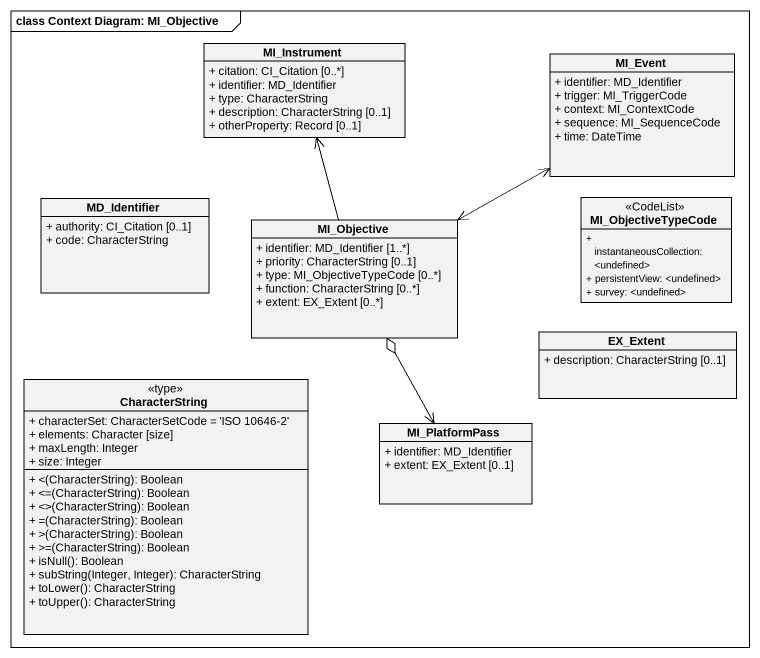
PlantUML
@startuml
mainframe class Context Diagram: MI_Objective
hide circle
hide empty members
skinparam classAttributeIconSize 0
class MI_Instrument {
  + citation: CI_Citation [0..*]
  + identifier: MD_Identifier
  + type: CharacterString
  + description: CharacterString [0..1]
  + otherProperty: Record [0..1]
}
class MI_Event {
  + identifier: MD_Identifier
  + trigger: MI_TriggerCode
  + context: MI_ContextCode
  + sequence: MI_SequenceCode
  + time: DateTime
}
class MD_Identifier {
  + authority: CI_Citation [0..1]
  + code: CharacterString
}
class MI_Objective {
  + identifier: MD_Identifier [1..*]
  + priority: CharacterString [0..1]
  + type: MI_ObjectiveTypeCode [0..*]
  + function: CharacterString [0..*]
  + extent: EX_Extent [0..*]
}
class MI_ObjectiveTypeCode <<CodeList>> {
  + instantaneousCollection: <undefined>
  + persistentView: <undefined>
  + survey: <undefined>
}
class EX_Extent {
  + description: CharacterString [0..1]
}
class CharacterString <<type>> {
  + characterSet: CharacterSetCode = 'ISO 10646-2'
  + elements: Character [size]
  + maxLength: Integer
  + size: Integer
  + <(CharacterString): Boolean
  + <=(CharacterString): Boolean
  + <>(CharacterString): Boolean
  + =(CharacterString): Boolean
  + >(CharacterString): Boolean
  + >=(CharacterString): Boolean
  + isNull(): Boolean
  + subString(Integer, Integer): CharacterString
  + toLower(): CharacterString
  + toUpper(): CharacterString
}
class MI_PlatformPass {
  + identifier: MD_Identifier
  + extent: EX_Extent [0..1]
}
MI_Event <-left-> MI_Objective
MI_Objective -up-> MI_Instrument
MI_Objective o--> MI_PlatformPass
@enduml
